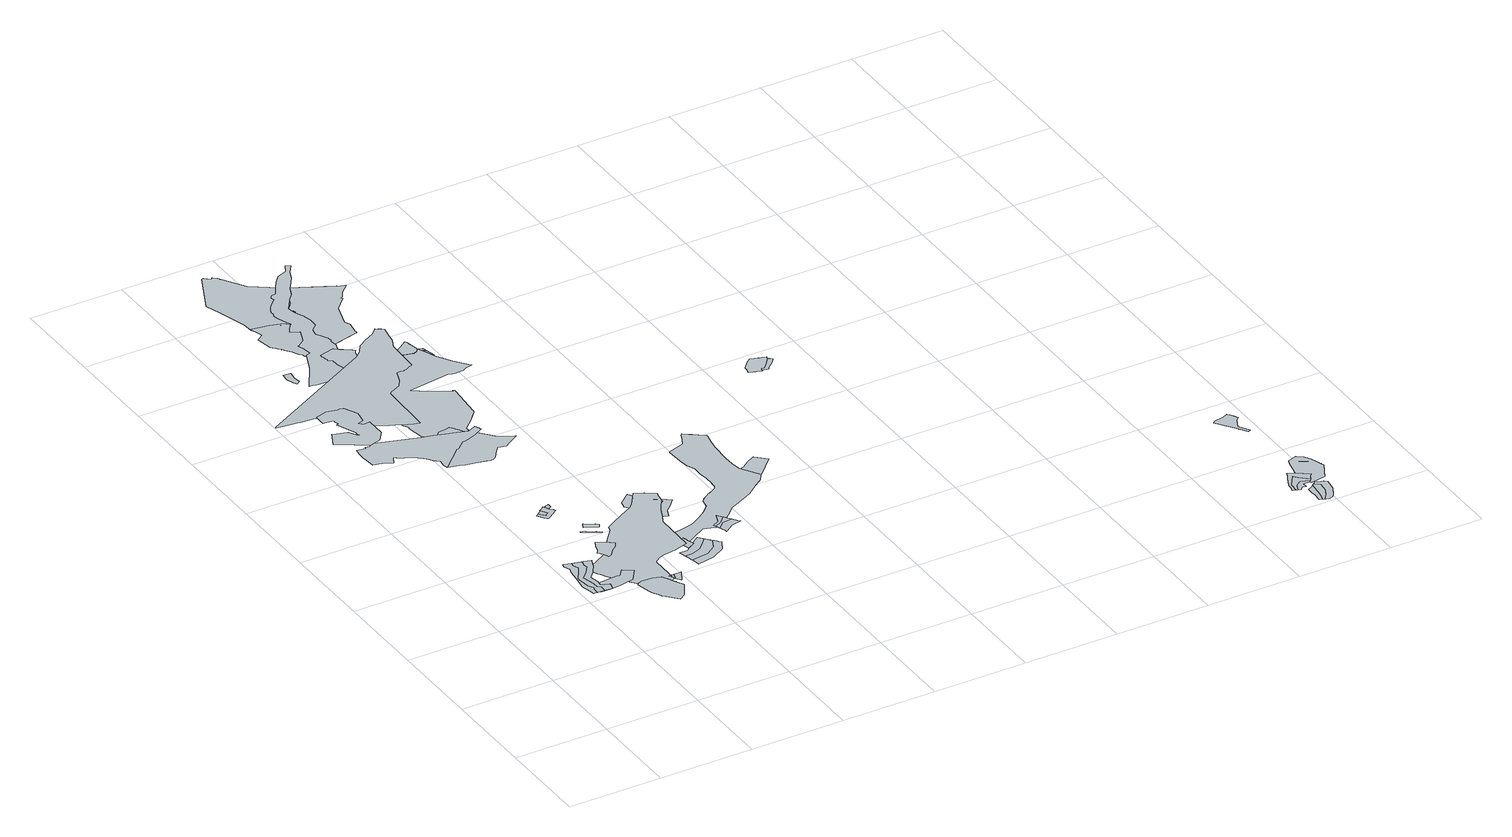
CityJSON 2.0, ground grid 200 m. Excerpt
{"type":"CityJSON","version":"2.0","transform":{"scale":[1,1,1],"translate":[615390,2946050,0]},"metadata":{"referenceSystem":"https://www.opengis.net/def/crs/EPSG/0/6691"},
"CityObjects":{
"object1":{"type":"GenericCityObject","attributes":{"prefecture":"13","disasterType":"1","areaType":"2","zoneNumber":"421002-K048","zoneName":"母島","status":"0"},"geometry":[{"type":"MultiSurface","lod":"1","boundaries":[[[0,1,2,3,4,5,6,7,8,9,10,11,12,13,14,15,16,17,18,19,20,21]]]}]},
"object2":{"type":"GenericCityObject","attributes":{"prefecture":"13","disasterType":"1","areaType":"1","zoneNumber":"421002-K048","zoneName":"母島","status":"0"},"geometry":[{"type":"MultiSurface","lod":"1","boundaries":[[[22,19,23,24,25,26,27,28,29,30,31,32,33,8,34,35,36,37,38,39,40,41,42,43,44,45,46]]]}]},
"object3":{"type":"GenericCityObject","attributes":{"prefecture":"13","disasterType":"1","areaType":"1","zoneNumber":"421002-K049","zoneName":"母島","status":"0"},"geometry":[{"type":"MultiSurface","lod":"1","boundaries":[[[47,48,49,50,51,52,53,54,55,56,57,58,59,60,61,62,63,64,65]]]}]},
"object4":{"type":"GenericCityObject","attributes":{"prefecture":"13","disasterType":"1","areaType":"1","zoneNumber":"421002-K051","zoneName":"母島","status":"0"},"geometry":[{"type":"MultiSurface","lod":"1","boundaries":[[[66,67,68,69,70,71,72,73,74,75,76,77,78,79,80,81,82,83,84]]]}]},
"object5":{"type":"GenericCityObject","attributes":{"prefecture":"13","disasterType":"1","areaType":"2","zoneNumber":"421002-K051","zoneName":"母島","status":"0"},"geometry":[{"type":"MultiSurface","lod":"1","boundaries":[[[85,86,78,79,87,88,89,90,91,68,92,93,94]]]}]},
"object6":{"type":"GenericCityObject","attributes":{"prefecture":"13","disasterType":"1","areaType":"1","zoneNumber":"421002-K026","zoneName":"母島","status":"0"},"geometry":[{"type":"MultiSurface","lod":"1","boundaries":[[[95,96,97,98,99,100,101,102,103,104,105,106,107,108,109,110,111,112,113,114,115,116,117,118,119,120,121,122,123,124,125,126,127,128,129,130,131,132,133,134,135,136,137,138,139,140]]]}]},
"object7":{"type":"GenericCityObject","attributes":{"prefecture":"13","disasterType":"1","areaType":"1","zoneNumber":"421002-K047","zoneName":"母島","status":"0"},"geometry":[{"type":"MultiSurface","lod":"1","boundaries":[[[141,142,143,144,145,146,147,148,149,150,151,152,153,154,155,156,157,158]]]}]},
"object8":{"type":"GenericCityObject","attributes":{"prefecture":"13","disasterType":"1","areaType":"2","zoneNumber":"421002-K041","zoneName":"母島","status":"0"},"geometry":[{"type":"MultiSurface","lod":"1","boundaries":[[[159,160,161,162,163,164,165,166,167]]]}]},
"object9":{"type":"GenericCityObject","attributes":{"prefecture":"13","disasterType":"1","areaType":"2","zoneNumber":"421002-K050","zoneName":"母島","status":"0"},"geometry":[{"type":"MultiSurface","lod":"1","boundaries":[[[168,169,170,171,172,173,174]]]}]},
"object10":{"type":"GenericCityObject","attributes":{"prefecture":"13","disasterType":"1","areaType":"1","zoneNumber":"421002-K041","zoneName":"母島","status":"0"},"geometry":[{"type":"MultiSurface","lod":"1","boundaries":[[[175,176,177,178,179,180,181,182,183,184,185,163,186,187,188,189,190,191,192,193]]]}]},
"object11":{"type":"GenericCityObject","attributes":{"prefecture":"13","disasterType":"1","areaType":"2","zoneNumber":"421002-K041","zoneName":"母島","status":"0"},"geometry":[{"type":"MultiSurface","lod":"1","boundaries":[[[175,194,195,196,197,198,199,193]]]}]},
"object12":{"type":"GenericCityObject","attributes":{"prefecture":"13","disasterType":"1","areaType":"1","zoneNumber":"421002-K050","zoneName":"母島","status":"0"},"geometry":[{"type":"MultiSurface","lod":"1","boundaries":[[[200,201,174,168,202,203,171,172,204,205,206,207]]]}]},
"object13":{"type":"GenericCityObject","attributes":{"prefecture":"13","disasterType":"1","areaType":"1","zoneNumber":"421002-K044","zoneName":"母島","status":"0"},"geometry":[{"type":"MultiSurface","lod":"1","boundaries":[[[208,209,210,211,212,213,214,215,216,217,218,219]]]}]},
"object14":{"type":"GenericCityObject","attributes":{"prefecture":"13","disasterType":"1","areaType":"1","zoneNumber":"421002-K042","zoneName":"母島","status":"0"},"geometry":[{"type":"MultiSurface","lod":"1","boundaries":[[[220,221,222,223,224,225,226,227,228]]]}]},
"object15":{"type":"GenericCityObject","attributes":{"prefecture":"13","disasterType":"1","areaType":"2","zoneNumber":"421002-K044","zoneName":"母島","status":"0"},"geometry":[{"type":"MultiSurface","lod":"1","boundaries":[[[208,209,229,230,216,217,231,232]]]}]},
"object16":{"type":"GenericCityObject","attributes":{"prefecture":"13","disasterType":"1","areaType":"2","zoneNumber":"421002-K042","zoneName":"母島","status":"0"},"geometry":[{"type":"MultiSurface","lod":"1","boundaries":[[[225,233,234,220,221,235,236,224]]]}]},
"object17":{"type":"GenericCityObject","attributes":{"prefecture":"13","disasterType":"2","areaType":"1","zoneNumber":"421002-D009","zoneName":"母島","status":"0"},"geometry":[{"type":"MultiSurface","lod":"1","boundaries":[[[237,238,239,240,241,242,243,244,245,246,247,248,249,250,251,252,253,254,255,256,257,258,259,260,261,262,263,264,265,266,267,268,269,270,271,272,273,274,275,276,277,278,279,280,281,282,283,284,285,286,287,288]]]}]},
"object18":{"type":"GenericCityObject","attributes":{"prefecture":"13","disasterType":"1","areaType":"2","zoneNumber":"421002-K033","zoneName":"母島","status":"0"},"geometry":[{"type":"MultiSurface","lod":"1","boundaries":[[[289,290,291,292,293,294,295,296,297,298]]]}]},
"object19":{"type":"GenericCityObject","attributes":{"prefecture":"13","disasterType":"1","areaType":"1","zoneNumber":"421002-K043","zoneName":"母島","status":"0"},"geometry":[{"type":"MultiSurface","lod":"1","boundaries":[[[299,300,301,302,303,304,305,306,307,308,309,310]]]}]},
"object20":{"type":"GenericCityObject","attributes":{"prefecture":"13","disasterType":"2","areaType":"1","zoneNumber":"421002-D010","zoneName":"母島","status":"0"},"geometry":[{"type":"MultiSurface","lod":"1","boundaries":[[[311,312,313,314,315,316,317,318,319,320,321,322,323,324,325,326,327,328,329,330,331,332,333,334,335,336,337,338,339,340,341,342,343,344,345,346,347,348,349,350,351,352,353,354,355]]]}]},
"object21":{"type":"GenericCityObject","attributes":{"prefecture":"13","disasterType":"2","areaType":"1","zoneNumber":"421002-D006","zoneName":"母島","status":"0"},"geometry":[{"type":"MultiSurface","lod":"1","boundaries":[[[356,357,358,359,360,361,362,363,364,365,366,367,368,369,370,371,372,373,374,375,376,377,378,379,380,381,382,383,384,385,386,387,388,389,390,391,392,393,394,395,396,397,398,399,400,401,402,403,404,405,406,407,408,409,410,411,412,413,414,415,416,417,418,419,420,421,422,423,424,425,426,427,428,429,430,431,432,433]]]}]},
"object22":{"type":"GenericCityObject","attributes":{"prefecture":"13","disasterType":"1","areaType":"1","zoneNumber":"421002-K040","zoneName":"母島","status":"0"},"geometry":[{"type":"MultiSurface","lod":"1","boundaries":[[[287,434,435,436,288,237,437,238,438,240,439,440,441,442,443,444,445,446,447,448,449,450,451,452,453,454,455,456,457,458,459,460,461,462,463,464,465,466,467,468,469,470,471,472,473,474,475,285]]]}]},
"object23":{"type":"GenericCityObject","attributes":{"prefecture":"13","disasterType":"1","areaType":"2","zoneNumber":"421002-K040","zoneName":"母島","status":"0"},"geometry":[{"type":"MultiSurface","lod":"1","boundaries":[[[460,461,462,463,464,476,477,478,479,480,481,482,483,484,439,440,441,485,486,487,488,489,490,491,492,493,494]]]}]},
"object24":{"type":"GenericCityObject","attributes":{"prefecture":"13","disasterType":"1","areaType":"1","zoneNumber":"421002-K053","zoneName":"母島","status":"0"},"geometry":[{"type":"MultiSurface","lod":"1","boundaries":[[[495,496,497,498,499,500,501,502,503,504,505,506]]]}]},
"object25":{"type":"GenericCityObject","attributes":{"prefecture":"13","disasterType":"1","areaType":"2","zoneNumber":"421002-K053","zoneName":"母島","status":"0"},"geometry":[{"type":"MultiSurface","lod":"1","boundaries":[[[498,507,508,501,502,497]]]}]},
"object26":{"type":"GenericCityObject","attributes":{"prefecture":"13","disasterType":"1","areaType":"2","zoneNumber":"421002-K052","zoneName":"母島","status":"0"},"geometry":[{"type":"MultiSurface","lod":"1","boundaries":[[[509,510,511,512,513,514,515,516,517,518,519,520,521,522]]]}]},
"object27":{"type":"GenericCityObject","attributes":{"prefecture":"13","disasterType":"1","areaType":"1","zoneNumber":"421002-K052","zoneName":"母島","status":"0"},"geometry":[{"type":"MultiSurface","lod":"1","boundaries":[[[512,513,523,524,525,526,527,519,520,528,529,530,531,532,533,534,535,536]]]}]},
"object28":{"type":"GenericCityObject","attributes":{"prefecture":"13","disasterType":"1","areaType":"1","zoneNumber":"421002-K037","zoneName":"母島","status":"0"},"geometry":[{"type":"MultiSurface","lod":"1","boundaries":[[[537,538,539,540,541,542,543,544,545,546,547,548,549,550,551,552,553,554,555,556,557,558,559,560,561,562,563,564,565,566,567,568,569,570,571,572,573,574,575,576,577,578,579,580,581,582]]]}]},
"object29":{"type":"GenericCityObject","attributes":{"prefecture":"13","disasterType":"1","areaType":"2","zoneNumber":"421002-K037","zoneName":"母島","status":"0"},"geometry":[{"type":"MultiSurface","lod":"1","boundaries":[[[583,584,585,586,587,588,589,590,591,592,561,593,594,595,596,597,598,599,600,601,602,603,572,573]]]}]},
"object30":{"type":"GenericCityObject","attributes":{"prefecture":"13","disasterType":"2","areaType":"2","zoneNumber":"421002-D009","zoneName":"母島","status":"0"},"geometry":[{"type":"MultiSurface","lod":"1","boundaries":[[[604,605,606,607,608,609,610]]]}]},
"object31":{"type":"GenericCityObject","attributes":{"prefecture":"13","disasterType":"1","areaType":"1","zoneNumber":"421002-K045","zoneName":"母島","status":"0"},"geometry":[{"type":"MultiSurface","lod":"1","boundaries":[[[611,612,613,614,615,616,617,618,619,620,621,622,623,624]]]}]},
"object32":{"type":"GenericCityObject","attributes":{"prefecture":"13","disasterType":"1","areaType":"2","zoneNumber":"421002-K045","zoneName":"母島","status":"0"},"geometry":[{"type":"MultiSurface","lod":"1","boundaries":[[[625,626,611,612,627,628,629,619,620,630,631]]]}]},
"object33":{"type":"GenericCityObject","attributes":{"prefecture":"13","disasterType":"1","areaType":"1","zoneNumber":"421002-K034","zoneName":"母島","status":"0"},"geometry":[{"type":"MultiSurface","lod":"1","boundaries":[[[632,633,634,635,636,637,638,639,640,641,642,643,644,645,646,647,648,649,650,651,652,653,654,655,656,657,658,659,660,661,662]]]}]},
"object34":{"type":"GenericCityObject","attributes":{"prefecture":"13","disasterType":"1","areaType":"2","zoneNumber":"421002-K034","zoneName":"母島","status":"0"},"geometry":[{"type":"MultiSurface","lod":"1","boundaries":[[[663,664,665,666,667,668,669,670,671,672,633,673,674,675,676,677,678,679,680,681,682,650]]]}]},
"object35":{"type":"GenericCityObject","attributes":{"prefecture":"13","disasterType":"1","areaType":"2","zoneNumber":"421002-K046","zoneName":"母島","status":"0"},"geometry":[{"type":"MultiSurface","lod":"1","boundaries":[[[683,684,685,686,687,688,689,690,691,692,693,694,695,696]]]}]},
"object36":{"type":"GenericCityObject","attributes":{"prefecture":"13","disasterType":"1","areaType":"1","zoneNumber":"421002-K046","zoneName":"母島","status":"0"},"geometry":[{"type":"MultiSurface","lod":"1","boundaries":[[[697,698,699,700,701,702,687,703,704,705,706,707,708,709,710,694,711,712,713,714]]]}]},
"object37":{"type":"GenericCityObject","attributes":{"prefecture":"13","disasterType":"1","areaType":"1","zoneNumber":"421002-K036","zoneName":"母島","status":"0"},"geometry":[{"type":"MultiSurface","lod":"1","boundaries":[[[715,716,717,718,719,720,721,722,723,724,725,726,727,728,729,730,731,732,733,734,735,736,737,738,739,740,741,742,743,744,745,746,747,748,749,750,751,752,753,754,755,756,757,758,759,760,761,762,763,764,765,766,767,768,769,770,771,772,773,774,775,776,777,778,779,780,781,782,783,784,785,786,787,788,789,790,791,792,793,794,795]]]}]},
"object38":{"type":"GenericCityObject","attributes":{"prefecture":"13","disasterType":"2","areaType":"1","zoneNumber":"421002-D008","zoneName":"母島","status":"0"},"geometry":[{"type":"MultiSurface","lod":"1","boundaries":[[[796,797,798,799,800,801,802,803,804,805,806,807,808,809,810,647,811,812,813,814,815,816,817,818,819,820,821,822,823,824,825,826,827,828,829,830,831,832,833,834,835,836,837,838,839,840,841,842,843,844,845,846,847,848,849,850,851,852,853,854,855,856,857,858,859,860,861,862,863,864,865,866,867,868,869,870,871,872,873,874,875,876,877,878,879,880]]]}]},
"object39":{"type":"GenericCityObject","attributes":{"prefecture":"13","disasterType":"1","areaType":"1","zoneNumber":"421002-K038","zoneName":"母島","status":"0"},"geometry":[{"type":"MultiSurface","lod":"1","boundaries":[[[881,882,883,884,885,886,887,888,889,890,891,892,893,894,895,840,896,897,898,899,900,901,902,903,904,905,906,907,908,909,910,911,912,913,914,915,916,917,580,918,579,577,576,575,919,920,921,922,923,924]]]}]},
"object40":{"type":"GenericCityObject","attributes":{"prefecture":"13","disasterType":"1","areaType":"2","zoneNumber":"421002-K036","zoneName":"母島","status":"0"},"geometry":[{"type":"MultiSurface","lod":"1","boundaries":[[[782,783,784,925,926,927,928,929,930,931,932,933,934,935,936,937,938,939,940,941,942,943,944,945,946,947,948,949,950,951,748,749,750,751,752,952,953,954,955,956,957,958,959,960,961,960,962,963,964,965,966,967,968,969,970,971,972,973,974,975,976,977,781]]]}]},
"object41":{"type":"GenericCityObject","attributes":{"prefecture":"13","disasterType":"1","areaType":"2","zoneNumber":"421002-K038","zoneName":"母島","status":"0"},"geometry":[{"type":"MultiSurface","lod":"1","boundaries":[[[978,979,980,981,982,983,984,921,985,986,987,988,989,990,991,992,993,994,995,996,997,998,899,900,901,902,999,1000,1001,1002,1003,1004]]]}]},
"object42":{"type":"GenericCityObject","attributes":{"prefecture":"13","disasterType":"2","areaType":"2","zoneNumber":"421002-D010","zoneName":"母島","status":"0"},"geometry":[{"type":"MultiSurface","lod":"1","boundaries":[[[1005,1006,1007,1008,1009]]]}]},
"object43":{"type":"GenericCityObject","attributes":{"prefecture":"13","disasterType":"2","areaType":"1","zoneNumber":"421002-D007","zoneName":"母島","status":"0"},"geometry":[{"type":"MultiSurface","lod":"1","boundaries":[[[1010,1011,1012,1013,1014,1015,1016,1017,1018,1019,1020,1021,1022,1023,1024,1025,1026,1027,1028,1029,1030,1031,1032,1033,1034,1035,1036,1037,1038,1039,1040,1041,1042,1043,1044,1045,1046,1047,1048,1049,1050,1051,1052,1053]]]}]},
"object44":{"type":"GenericCityObject","attributes":{"prefecture":"13","disasterType":"1","areaType":"2","zoneNumber":"421002-K054","zoneName":"母島","status":"0"},"geometry":[{"type":"MultiSurface","lod":"1","boundaries":[[[1054,1055,1056,1057,1058,1059,1060,1061,1062]]]}]},
"object45":{"type":"GenericCityObject","attributes":{"prefecture":"13","disasterType":"1","areaType":"1","zoneNumber":"421002-K054","zoneName":"母島","status":"0"},"geometry":[{"type":"MultiSurface","lod":"1","boundaries":[[[1063,1064,1065,1055,1056,1066,1067,1068,1069,1060,1070,1071,1072,1073]]]}]},
"object46":{"type":"GenericCityObject","attributes":{"prefecture":"13","disasterType":"1","areaType":"1","zoneNumber":"421002-K035","zoneName":"母島","status":"0"},"geometry":[{"type":"MultiSurface","lod":"1","boundaries":[[[1074,374,1075,1076,1077,1078,1079,1080,1081,1082,1083,1084,1085,1086,1087,1088,785,1089,1090,1091,1092,1093,1094,1095,1096,1097,1098,1099,371]]]}]},
"object47":{"type":"GenericCityObject","attributes":{"prefecture":"13","disasterType":"1","areaType":"1","zoneNumber":"421002-K039","zoneName":"母島","status":"0"},"geometry":[{"type":"MultiSurface","lod":"1","boundaries":[[[1100,1101,1102,1103,1104,1105,1106,1107,1108,1109,1110,1111,1112,1113,1114,1115,1116,1117,1118,853,1119,855,1120,1121,1122,1123,1124,1125,1126,1127,1128,1129,1130,1131,1132,1133,870,1134,1135,1136,1137,1138,1139,1140,1141,1142,1143,1144,1145,1146,1147]]]}]},
"object48":{"type":"GenericCityObject","attributes":{"prefecture":"13","disasterType":"1","areaType":"2","zoneNumber":"421002-K035","zoneName":"母島","status":"0"},"geometry":[{"type":"MultiSurface","lod":"1","boundaries":[[[1148,1149,1150,1151,1152,1095,1096,1153,1154,1155,1156,1157,1158,1088,785,1159]]]}]},
"object49":{"type":"GenericCityObject","attributes":{"prefecture":"13","disasterType":"2","areaType":"2","zoneNumber":"421002-D008","zoneName":"母島","status":"0"},"geometry":[{"type":"MultiSurface","lod":"1","boundaries":[[[1160,847,1161,1162,1163,1164,1165,1166,1167,1168,1169,1170,1171,1172,1173,1174,1175,1176,1177,1178,844,1179,1180]]]}]},
"object50":{"type":"GenericCityObject","attributes":{"prefecture":"13","disasterType":"1","areaType":"2","zoneNumber":"421002-K039","zoneName":"母島","status":"0"},"geometry":[{"type":"MultiSurface","lod":"1","boundaries":[[[1145,1181,1182,1183,1184,1185,1186,1187,1188,1189,1190,1191,1192,1193,1194,1113,1114,1195,1196,1197,1198,1199,1200,1201,1202,1203,1204,1205,1206,1207,1208,1209,1144]]]}]},
"object51":{"type":"GenericCityObject","attributes":{"prefecture":"13","disasterType":"2","areaType":"2","zoneNumber":"421002-D006","zoneName":"母島","status":"0"},"geometry":[{"type":"MultiSurface","lod":"1","boundaries":[[[1210,1211,1212,1213,1214]]]}]},
"object52":{"type":"GenericCityObject","attributes":{"prefecture":"13","disasterType":"2","areaType":"2","zoneNumber":"421002-D007","zoneName":"母島","status":"0"},"geometry":[{"type":"MultiSurface","lod":"1","boundaries":[[[1215,1216,1217,1218,1219]]]}]},
"object53":{"type":"GenericCityObject","attributes":{"prefecture":"13","disasterType":"2","areaType":"1","zoneNumber":"421002-D011","zoneName":"母島","status":"0"},"geometry":[{"type":"MultiSurface","lod":"1","boundaries":[[[1220,1221,1222,1223,1224,1225,1226,1227,1228,1229,1230,1231,1232,1233,1234,1235,1236,1237,1238,1239,1240,1241,1242,1243,1244,1245,1246,1247,1248,1249,1250,1251,1252,1253,1254,1255,1256,1257,1258,1259,1260,1261,1262,1263,1264,1265,1266,1267,1268,1269,1270,1271,1272,1273,1274,1275,1276,1277,1278,1279,1280,1281,1282,1283,1284,1285,1286]]]}]},
"object54":{"type":"GenericCityObject","attributes":{"prefecture":"13","disasterType":"2","areaType":"1","zoneNumber":"421002-D012","zoneName":"母島","status":"0"},"geometry":[{"type":"MultiSurface","lod":"1","boundaries":[[[1221,1222,1223,1287,1288,1227,1289,1230,1290,1291,1233,1234,1292,1236,1237,1293,1294,1295,1296,1297,1298,1299,1300,1301,1259,1302,1303,1304,1261,1262,1263,1305,1306,1307,1308,1269,1309,1310,1273,1311,1312,1277,1313,1314,1315,1316,1317,1220]]]}]},
"object55":{"type":"GenericCityObject","attributes":{"prefecture":"13","disasterType":"2","areaType":"2","zoneNumber":"421002-D012","zoneName":"母島","status":"0"},"geometry":[{"type":"MultiSurface","lod":"1","boundaries":[[[1318,1319,1320,1321,1322,1323,1324,1325,1326,1327,1328]]]}]},
"object56":{"type":"GenericCityObject","attributes":{"prefecture":"13","disasterType":"2","areaType":"2","zoneNumber":"421002-D011","zoneName":"母島","status":"0"},"geometry":[{"type":"MultiSurface","lod":"1","boundaries":[[[1329,1330,1331,1332,1333]]]}]},
"object57":{"type":"GenericCityObject","attributes":{"prefecture":"13","disasterType":"1","areaType":"1","zoneNumber":"421002-K055","zoneName":"母島","status":"0"},"geometry":[{"type":"MultiSurface","lod":"1","boundaries":[[[1334,1335,1336,1337,1338,1339,1340,1341,1342,1343,1344,1345,1346,1347,1348,1349,1350,1351,1352,1353,1354]]]}]},
"object58":{"type":"GenericCityObject","attributes":{"prefecture":"13","disasterType":"1","areaType":"2","zoneNumber":"421002-K055","zoneName":"母島","status":"0"},"geometry":[{"type":"MultiSurface","lod":"1","boundaries":[[[1355,1356,1357,1358,1359,1336,1337,1360,1361,1362,1363,1364,1365,1348,1349,1366,1367]]]}]},
"object59":{"type":"GenericCityObject","attributes":{"prefecture":"13","disasterType":"1","areaType":"1","zoneNumber":"421002-K056","zoneName":"母島","status":"0"},"geometry":[{"type":"MultiSurface","lod":"1","boundaries":[[[1368,1369,1370,1371,1372,1373,1374,1375,1376,1377,1378,1379,1380,1381,1382,1383,1384,1385]]]}]},
"object60":{"type":"GenericCityObject","attributes":{"prefecture":"13","disasterType":"1","areaType":"2","zoneNumber":"421002-K056","zoneName":"母島","status":"0"},"geometry":[{"type":"MultiSurface","lod":"1","boundaries":[[[1386,1387,1371,1372,1388,1389,1390,1382,1391,1392]]]}]},
"object61":{"type":"GenericCityObject","attributes":{"prefecture":"13","disasterType":"1","areaType":"2","zoneNumber":"421002-K059","zoneName":"母島","status":"0"},"geometry":[{"type":"MultiSurface","lod":"1","boundaries":[[[1393,1394,1395,1396,1397,1398,1399,1400,1401,1402]]]}]},
"object62":{"type":"GenericCityObject","attributes":{"prefecture":"13","disasterType":"1","areaType":"2","zoneNumber":"421002-K060","zoneName":"母島","status":"0"},"geometry":[{"type":"MultiSurface","lod":"1","boundaries":[[[1403,1404,1405,1406,1407,1408,1409,1410,1411,1412]]]}]},
"object63":{"type":"GenericCityObject","attributes":{"prefecture":"13","disasterType":"1","areaType":"1","zoneNumber":"421002-K059","zoneName":"母島","status":"0"},"geometry":[{"type":"MultiSurface","lod":"1","boundaries":[[[1413,1395,1414,1415,1416,1417,1418,1401,1419,1420,1421,1422,1423,1424,1425,1426,1427,1428,1429,1430,1431,1432,1433,1434,1435,1436]]]}]},
"object64":{"type":"GenericCityObject","attributes":{"prefecture":"13","disasterType":"1","areaType":"1","zoneNumber":"421002-K060","zoneName":"母島","status":"0"},"geometry":[{"type":"MultiSurface","lod":"1","boundaries":[[[1437,1438,1439,1440,1441,1442,1443,1444,1445,1446,1447,1448,1449,1405,1450,1451,1452,1453,1454,1411,1455]]]}]},
"object65":{"type":"GenericCityObject","attributes":{"prefecture":"13","disasterType":"1","areaType":"1","zoneNumber":"421002-K058","zoneName":"母島","status":"0"},"geometry":[{"type":"MultiSurface","lod":"1","boundaries":[[[1456,1457,1458,1459,1460,1461,1462,1463,1464,1465,1466,1467,1468]]]}]},
"object66":{"type":"GenericCityObject","attributes":{"prefecture":"13","disasterType":"1","areaType":"2","zoneNumber":"421002-K058","zoneName":"母島","status":"0"},"geometry":[{"type":"MultiSurface","lod":"1","boundaries":[[[1457,1469,1470,1471,1472,1464,1465,1473,1474,1475,1476]]]}]},
"object67":{"type":"GenericCityObject","attributes":{"prefecture":"13","disasterType":"1","areaType":"1","zoneNumber":"421002-K057","zoneName":"母島","status":"0"},"geometry":[{"type":"MultiSurface","lod":"1","boundaries":[[[1477,1478,1479,1480,1481,1482,1483,1484,1485,1486,1487,1488,1489,1490,1491,1492,1493,1494,1495,1496]]]}]},
"object68":{"type":"GenericCityObject","attributes":{"prefecture":"13","disasterType":"1","areaType":"2","zoneNumber":"421002-K057","zoneName":"母島","status":"0"},"geometry":[{"type":"MultiSurface","lod":"1","boundaries":[[[1497,1498,1485,1499,1500,1501,1502,1495,1496,1503,1504,1505]]]}]}
},
"vertices":[
[241,444,0],[240,455,0],[234,479,0],[234,482,0],[247,496,0],[259,512,0],[258,522,0],[261,532,0],[253,534,0],[241,537,0],[240,528,0],[244,516,0],[236,503,0],[225,485,0],[224,479,0],[228,453,0],[234,443,0],[232,436,0],[231,424,0],[238,424,0],[246,423,0],[247,437,0],
[226,425,0],[249,423,0],[263,422,0],[267,438,0],[249,444,0],[251,457,0],[247,477,0],[259,489,0],[272,510,0],[274,516,0],[279,527,0],[264,531,0],[234,539,0],[226,541,0],[224,541,0],[223,534,0],[228,520,0],[224,511,0],[221,487,0],[220,479,0],[217,455,0],[218,451,0],[219,443,0],[221,436,0],[223,425,0],
[322,461,0],[318,463,0],[314,466,0],[310,469,0],[298,454,0],[292,455,0],[280,455,0],[259,453,0],[234,451,0],[236,443,0],[237,442,0],[239,437,0],[239,431,0],[238,422,0],[260,422,0],[281,424,0],[293,426,0],[311,430,0],[330,455,0],
[317,377,0],[319,372,0],[322,367,0],[327,359,0],[330,352,0],[331,350,0],[355,325,0],[368,334,0],[380,354,0],[386,366,0],[383,371,0],[381,375,0],[373,390,0],[371,394,0],[363,409,0],[347,416,0],[324,416,0],[315,413,0],[310,408,0],
[372,369,0],[378,382,0],[370,397,0],[359,393,0],[341,384,0],[327,376,0],[320,372,0],[323,365,0],[346,341,0],[359,350,0],
[95,1227,0],[88,1225,0],[88,1216,0],[88,1215,0],[88,1211,0],[88,1207,0],[88,1201,0],[96,1200,0],[110,1199,0],[111,1196,0],[110,1195,0],[112,1184,0],[107,1183,0],[123,1145,0],[125,1142,0],[125,1136,0],[125,1135,0],[127,1133,0],[126,1130,0],[122,1133,0],[113,1149,0],[91,1156,0],[82,1159,0],[80,1154,0],[78,1150,0],[74,1141,0],[73,1139,0],[67,1127,0],[77,1122,0],[89,1115,0],[101,1105,0],[128,1090,0],[150,1096,0],[166,1117,0],[166,1160,0],[161,1160,0],[158,1160,0],[151,1160,0],[149,1163,0],[143,1166,0],[158,1172,0],[162,1198,0],[149,1227,0],[141,1229,0],[137,1227,0],[114,1233,0],
[330,537,0],[342,547,0],[349,558,0],[340,564,0],[336,567,0],[325,574,0],[322,576,0],[317,579,0],[311,567,0],[307,552,0],[306,550,0],[302,545,0],[303,543,0],[307,537,0],[309,533,0],[312,528,0],[314,523,0],[320,525,0],
[290,712,0],[292,713,0],[286,723,0],[283,726,0],[281,724,0],[276,720,0],[278,717,0],[286,708,0],[286,709,0],
[383,406,0],[382,406,0],[380,400,0],[381,399,0],[382,395,0],[383,394,0],[387,406,0],
[296,704,0],[302,708,0],[305,710,0],[310,714,0],[308,717,0],[308,718,0],[303,722,0],[298,733,0],[296,737,0],[290,732,0],[288,730,0],[275,719,0],[269,715,0],[272,712,0],[278,702,0],[281,699,0],[282,698,0],[284,696,0],[293,702,0],
[298,706,0],[296,708,0],[294,707,0],[291,704,0],[289,703,0],[292,701,0],
[398,406,0],[394,406,0],[377,406,0],[377,405,0],[385,389,0],[388,384,0],[390,381,0],[404,406,0],
[334,612,0],[332,613,0],[321,620,0],[316,623,0],[312,625,0],[311,623,0],[315,621,0],[319,618,0],[331,611,0],[333,610,0],[346,602,0],[347,604,0],
[299,735,0],[294,732,0],[284,728,0],[291,721,0],[298,724,0],[302,726,0],[308,729,0],[309,739,0],[307,738,0],
[327,616,0],[326,614,0],[337,608,0],[338,610,0],
[303,726,0],[302,736,0],[293,732,0],[297,723,0],
[210,966,0],[209,958,0],[210,952,0],[211,948,0],[259,994,0],[261,994,0],[262,994,0],[264,995,0],[280,1010,0],[281,1011,0],[288,1012,0],[297,1015,0],[316,1022,0],[335,1033,0],[329,1046,0],[312,1038,0],[290,1045,0],[268,1051,0],[246,1058,0],[223,1064,0],[127,1093,0],[124,1086,0],[114,1088,0],[113,1083,0],[94,1087,0],[93,1081,0],[92,1071,0],[92,1058,0],[92,1046,0],[94,1027,0],[97,1027,0],[101,1026,0],[106,1025,0],[119,1021,0],[125,1018,0],[132,1014,0],[140,1029,0],[142,1029,0],[143,1029,0],[146,1026,0],[151,1023,0],[158,1019,0],[174,1010,0],[181,1005,0],[189,998,0],[196,990,0],[202,981,0],[204,980,0],[205,979,0],[207,977,0],[208,977,0],[211,972,0],
[125,1352,0],[123,1367,0],[125,1383,0],[121,1384,0],[117,1384,0],[109,1385,0],[108,1367,0],[113,1353,0],[117,1346,0],[120,1347,0],
[350,634,0],[345,636,0],[337,641,0],[334,642,0],[329,646,0],[325,636,0],[331,633,0],[334,631,0],[341,628,0],[344,625,0],[351,622,0],[356,630,0],
[379,393,0],[381,393,0],[381,460,0],[392,469,0],[399,472,0],[408,475,0],[433,479,0],[463,489,0],[464,577,0],[473,595,0],[481,614,0],[491,631,0],[499,640,0],[502,648,0],[504,663,0],[506,668,0],[467,691,0],[444,658,0],[435,650,0],[426,646,0],[406,634,0],[386,623,0],[366,611,0],[363,601,0],[355,591,0],[344,578,0],[331,562,0],[322,545,0],[314,536,0],[305,531,0],[254,502,0],[260,491,0],[265,481,0],[268,476,0],[274,465,0],[281,454,0],[289,442,0],[291,439,0],[298,431,0],[305,422,0],[312,414,0],[320,405,0],[328,398,0],[333,393,0],[351,377,0],
[251,1225,0],[251,1227,0],[252,1228,0],[253,1230,0],[257,1232,0],[278,1242,0],[289,1258,0],[296,1278,0],[297,1281,0],[297,1282,0],[298,1283,0],[299,1284,0],[299,1285,0],[301,1285,0],[304,1285,0],[307,1285,0],[309,1285,0],[312,1284,0],[313,1283,0],[314,1284,0],[317,1285,0],[320,1286,0],[330,1291,0],[332,1292,0],[333,1292,0],[334,1292,0],[337,1293,0],[338,1322,0],[339,1345,0],[340,1368,0],[349,1386,0],[353,1407,0],[356,1424,0],[357,1428,0],[341,1438,0],[339,1435,0],[327,1424,0],[307,1413,0],[288,1401,0],[277,1384,0],[269,1376,0],[262,1370,0],[4,1234,0],[4,1233,0],[22,1230,0],[31,1229,0],[47,1227,0],[53,1226,0],[73,1225,0],[85,1224,0],[88,1222,0],[91,1221,0],[92,1215,0],[96,1215,0],[105,1214,0],[108,1214,0],[110,1214,0],[115,1214,0],[118,1213,0],[120,1212,0],[123,1212,0],[129,1207,0],[130,1196,0],[129,1185,0],[129,1180,0],[125,1178,0],[133,1172,0],[142,1164,0],[151,1157,0],[161,1150,0],[171,1144,0],[181,1138,0],[192,1132,0],[202,1127,0],[213,1122,0],[224,1117,0],[235,1113,0],[247,1110,0],
[209,976,0],[210,976,0],[212,974,0],[210,965,0],[210,953,0],[239,941,0],[245,939,0],[264,935,0],[292,929,0],[295,928,0],[297,928,0],[300,929,0],[305,932,0],[307,933,0],[319,949,0],[321,952,0],[322,953,0],[326,957,0],[329,960,0],[345,956,0],[346,956,0],[354,962,0],[376,975,0],[379,977,0],[378,978,0],[372,980,0],[365,984,0],[351,992,0],[344,998,0],[318,1030,0],[310,1039,0],[307,1039,0],[302,1041,0],[297,1050,0],[289,1063,0],[286,1068,0],[277,1065,0],[261,1063,0],[239,1042,0],[235,1040,0],[212,1023,0],[208,989,0],
[290,1029,0],[275,1028,0],[268,1017,0],[257,1008,0],[244,1004,0],[245,982,0],[238,958,0],[237,952,0],[234,942,0],[288,930,0],[289,934,0],[293,938,0],[307,958,0],[308,961,0],[309,962,0],[315,967,0],[318,969,0],[335,966,0],[368,982,0],
[474,485,0],[472,490,0],[470,497,0],[470,500,0],[468,507,0],[451,499,0],[453,494,0],[454,490,0],[456,482,0],[457,479,0],[459,472,0],[475,480,0],
[469,502,0],[452,494,0],
[480,438,0],[501,452,0],[511,472,0],[505,479,0],[502,483,0],[501,485,0],[487,470,0],[475,459,0],[456,451,0],[439,450,0],[440,446,0],[441,443,0],[443,432,0],[460,434,0],
[492,496,0],[476,485,0],[470,478,0],[453,465,0],[435,465,0],[445,424,0],[446,419,0],[447,414,0],[465,417,0],[484,421,0],[512,437,0],[523,458,0],[521,460,0],[517,466,0],
[145,1533,0],[147,1525,0],[145,1525,0],[132,1516,0],[139,1483,0],[140,1482,0],[142,1479,0],[144,1477,0],[149,1470,0],[153,1465,0],[153,1464,0],[154,1464,0],[157,1460,0],[160,1456,0],[163,1452,0],[166,1448,0],[166,1447,0],[170,1439,0],[171,1436,0],[172,1436,0],[173,1433,0],[177,1428,0],[180,1422,0],[181,1422,0],[184,1424,0],[190,1426,0],[193,1428,0],[190,1446,0],[185,1458,0],[186,1462,0],[187,1459,0],[204,1472,0],[215,1501,0],[196,1509,0],[203,1522,0],[207,1526,0],[209,1529,0],[212,1533,0],[206,1538,0],[202,1541,0],[198,1543,0],[195,1544,0],[191,1545,0],[177,1549,0],[163,1552,0],[138,1556,0],
[195,1539,0],[153,1552,0],[156,1528,0],[155,1515,0],[152,1514,0],[142,1508,0],[152,1481,0],[157,1467,0],[169,1450,0],[175,1438,0],[187,1425,0],[179,1440,0],[173,1452,0],[165,1471,0],[162,1484,0],[161,1492,0],[165,1495,0],[172,1500,0],[176,1519,0],[182,1519,0],[196,1529,0],
[332,1041,0],[313,1034,0],[293,1031,0],[294,1028,0],[314,1031,0],[333,1037,0],[332,1039,0],
[462,661,0],[462,665,0],[463,670,0],[464,680,0],[455,694,0],[431,673,0],[427,658,0],[434,651,0],[441,643,0],[444,640,0],[449,635,0],[461,642,0],[461,641,0],[461,655,0],
[459,657,0],[462,660,0],[457,676,0],[444,660,0],[440,645,0],[445,640,0],[453,650,0],
[267,1396,0],[253,1406,0],[238,1417,0],[237,1418,0],[206,1409,0],[206,1403,0],[207,1400,0],[208,1394,0],[209,1391,0],[209,1389,0],[209,1388,0],[217,1383,0],[216,1366,0],[230,1320,0],[243,1322,0],[250,1325,0],[259,1327,0],[260,1329,0],[268,1340,0],[273,1349,0],[279,1357,0],[275,1364,0],[272,1367,0],[268,1374,0],[266,1377,0],[266,1379,0],[266,1382,0],[267,1384,0],[270,1389,0],[271,1391,0],[272,1392,0],
[270,1343,0],[269,1354,0],[268,1360,0],[260,1366,0],[236,1370,0],[240,1376,0],[250,1376,0],[253,1378,0],[259,1394,0],[260,1401,0],[247,1410,0],[231,1402,0],[227,1386,0],[228,1383,0],[228,1379,0],[225,1368,0],[244,1342,0],[255,1340,0],[259,1339,0],[264,1334,0],
[476,617,0],[488,628,0],[501,640,0],[494,649,0],[493,650,0],[489,652,0],[487,645,0],[479,636,0],[469,620,0],[464,603,0],[460,599,0],[465,597,0],[468,596,0],[471,600,0],
[492,607,0],[502,616,0],[518,634,0],[510,641,0],[505,644,0],[501,646,0],[488,652,0],[484,654,0],[474,650,0],[471,642,0],[463,624,0],[457,607,0],[453,603,0],[458,600,0],[475,592,0],[478,591,0],[484,588,0],[485,593,0],
[302,1336,0],[267,1324,0],[243,1283,0],[239,1277,0],[246,1272,0],[226,1258,0],[212,1235,0],[224,1192,0],[214,1173,0],[213,1159,0],[219,1140,0],[213,1119,0],[220,1106,0],[219,1102,0],[225,1065,0],[233,1062,0],[240,1046,0],[239,1045,0],[248,1027,0],[247,1026,0],[268,1001,0],[271,1000,0],[273,1001,0],[276,1004,0],[278,1008,0],[280,1011,0],[280,1012,0],[282,1012,0],[285,1012,0],[289,1012,0],[295,1014,0],[300,1016,0],[312,1019,0],[312,1033,0],[312,1036,0],[312,1046,0],[312,1048,0],[333,1068,0],[348,1085,0],[351,1088,0],[353,1091,0],[354,1093,0],[355,1096,0],[355,1097,0],[361,1171,0],[361,1172,0],[361,1173,0],[361,1174,0],[360,1175,0],[358,1176,0],[358,1174,0],[317,1197,0],[288,1217,0],[289,1218,0],[381,1230,0],[383,1230,0],[387,1228,0],[390,1227,0],[391,1226,0],[410,1227,0],[411,1228,0],[419,1232,0],[425,1234,0],[434,1236,0],[434,1237,0],[433,1237,0],[410,1267,0],[391,1299,0],[387,1309,0],[384,1317,0],[375,1337,0],[373,1334,0],[371,1330,0],[368,1328,0],[363,1326,0],[355,1327,0],[350,1328,0],[344,1331,0],[333,1335,0],[326,1338,0],[321,1344,0],
[139,1326,0],[146,1325,0],[154,1324,0],[162,1323,0],[169,1323,0],[177,1322,0],[185,1322,0],[192,1322,0],[200,1322,0],[208,1322,0],[215,1322,0],[223,1322,0],[231,1323,0],[238,1324,0],[246,1324,0],[257,1327,0],[235,1368,0],[235,1372,0],[245,1410,0],[248,1423,0],[250,1427,0],[248,1443,0],[250,1445,0],[249,1457,0],[245,1463,0],[240,1471,0],[236,1478,0],[236,1481,0],[236,1482,0],[238,1494,0],[240,1496,0],[251,1506,0],[252,1508,0],[253,1516,0],[253,1528,0],[248,1546,0],[248,1547,0],[240,1566,0],[237,1579,0],[237,1581,0],[237,1583,0],[238,1585,0],[244,1592,0],[254,1608,0],[268,1623,0],[275,1642,0],[287,1658,0],[297,1673,0],[305,1692,0],[318,1710,0],[309,1715,0],[300,1698,0],[279,1690,0],[265,1674,0],[254,1657,0],[243,1640,0],[235,1638,0],[233,1637,0],[230,1634,0],[229,1633,0],[229,1632,0],[229,1630,0],[230,1625,0],[230,1622,0],[215,1609,0],[210,1602,0],[205,1594,0],[203,1588,0],[203,1581,0],[202,1578,0],[201,1573,0],[203,1561,0],[210,1543,0],[210,1542,0],[213,1537,0],[214,1535,0],[214,1533,0],[213,1530,0],[166,1501,0],[172,1473,0],[175,1453,0],[179,1434,0],[182,1421,0],[165,1380,0],[132,1327,0],
[243,1566,0],[241,1571,0],[240,1572,0],[238,1576,0],[238,1580,0],[238,1583,0],[240,1585,0],[245,1591,0],[249,1596,0],[253,1604,0],[254,1607,0],[255,1609,0],[257,1612,0],[259,1614,0],[261,1616,0],[269,1625,0],[273,1636,0],[276,1644,0],[264,1652,0],[255,1658,0],[244,1665,0],[210,1691,0],[176,1742,0],[174,1745,0],[169,1750,0],[168,1749,0],[167,1748,0],[166,1747,0],[164,1746,0],[153,1756,0],[151,1755,0],[149,1754,0],[108,1669,0],[119,1635,0],[136,1575,0],[138,1553,0],[148,1552,0],[188,1546,0],[210,1534,0],[210,1535,0],[215,1538,0],[220,1541,0],[224,1543,0],[237,1560,0],
[383,1319,0],[364,1313,0],[349,1307,0],[329,1307,0],[310,1299,0],[291,1295,0],[279,1273,0],[280,1267,0],[270,1256,0],[263,1255,0],[246,1242,0],[238,1228,0],[245,1201,0],[251,1181,0],[252,1161,0],[257,1138,0],[251,1124,0],[257,1117,0],[258,1102,0],[260,1082,0],[268,1079,0],[273,1068,0],[274,1061,0],[280,1050,0],[283,1043,0],[294,1029,0],[312,1024,0],[346,1083,0],[345,1083,0],[345,1084,0],[344,1084,0],[351,1125,0],[353,1131,0],[357,1157,0],[356,1158,0],[355,1158,0],[355,1159,0],[354,1159,0],[351,1174,0],[302,1193,0],[269,1212,0],[266,1220,0],[268,1225,0],[278,1233,0],[370,1236,0],[370,1239,0],[371,1241,0],[371,1242,0],[372,1241,0],[372,1242,0],[373,1241,0],[384,1239,0],[430,1241,0],
[157,1739,0],[152,1738,0],[124,1660,0],[135,1627,0],[153,1575,0],[155,1554,0],[197,1549,0],[219,1540,0],[218,1555,0],[216,1565,0],[215,1572,0],[213,1589,0],[225,1597,0],[233,1607,0],[238,1612,0],[241,1626,0],[242,1627,0],[244,1627,0],[250,1630,0],[261,1645,0],[264,1651,0],[179,1737,0],[178,1736,0],[177,1735,0],[175,1734,0],[173,1733,0],[162,1742,0],
[478,678,0],[489,671,0],[491,677,0],[485,681,0],[480,683,0],
[301,1284,0],[302,1284,0],[303,1285,0],[306,1284,0],[308,1284,0],[314,1282,0],[328,1285,0],[334,1287,0],[348,1289,0],[359,1290,0],[368,1294,0],[376,1297,0],[388,1301,0],[390,1303,0],[392,1303,0],[384,1333,0],[379,1335,0],[377,1335,0],[369,1330,0],[363,1327,0],[359,1328,0],[349,1330,0],[329,1338,0],[304,1353,0],[289,1347,0],[283,1346,0],[279,1345,0],[273,1346,0],[269,1348,0],[249,1359,0],[230,1371,0],[220,1377,0],[219,1376,0],[215,1364,0],[212,1351,0],[210,1339,0],[209,1326,0],[209,1314,0],[209,1301,0],[211,1289,0],[213,1277,0],[216,1264,0],[220,1252,0],[225,1241,0],
[581,519,0],[575,527,0],[573,530,0],[571,533,0],[558,520,0],[542,510,0],[544,505,0],[545,503,0],[560,516,0],
[592,504,0],[590,506,0],[586,512,0],[562,544,0],[554,524,0],[540,517,0],[541,513,0],[548,495,0],[550,489,0],[551,486,0],[571,501,0],
[311,1284,0],[316,1283,0],[320,1284,0],[326,1287,0],[332,1289,0],[338,1288,0],[347,1288,0],[352,1289,0],[358,1291,0],[368,1296,0],[376,1300,0],[382,1301,0],[387,1302,0],[385,1307,0],[379,1325,0],[369,1366,0],[368,1368,0],[367,1370,0],[359,1364,0],[357,1363,0],[353,1360,0],[330,1345,0],[319,1341,0],[281,1335,0],[270,1334,0],[282,1303,0],
[305,1444,0],[306,1448,0],[305,1451,0],[309,1475,0],[305,1489,0],[319,1536,0],[344,1561,0],[342,1565,0],[346,1567,0],[354,1581,0],[373,1597,0],[370,1599,0],[364,1602,0],[272,1647,0],[267,1650,0],[254,1656,0],[244,1644,0],[239,1641,0],[236,1639,0],[230,1635,0],[229,1627,0],[229,1626,0],[228,1623,0],[210,1603,0],[209,1602,0],[208,1601,0],[204,1593,0],[202,1581,0],[202,1575,0],[203,1569,0],[204,1562,0],[206,1553,0],[208,1546,0],[212,1539,0],[213,1534,0],[212,1531,0],[198,1527,0],[199,1523,0],[188,1513,0],[189,1456,0],[200,1443,0],[200,1441,0],[196,1440,0],[199,1418,0],[243,1429,0],[248,1430,0],[297,1442,0],[303,1444,0],
[363,1352,0],[360,1352,0],[352,1351,0],[348,1353,0],[346,1356,0],[309,1340,0],[314,1326,0],[330,1318,0],[355,1307,0],[367,1307,0],[383,1315,0],[370,1359,0],
[310,1714,0],[283,1686,0],[270,1670,0],[259,1654,0],[247,1637,0],[236,1621,0],[220,1607,0],[209,1582,0],[205,1562,0],[211,1543,0],[245,1547,0],[238,1565,0],[236,1585,0],[242,1594,0],[252,1609,0],[266,1624,0],[273,1643,0],[285,1660,0],[296,1674,0],[317,1710,0],[312,1713,0],
[290,1440,0],[289,1448,0],[289,1449,0],[294,1471,0],[288,1487,0],[288,1489,0],[290,1493,0],[303,1534,0],[327,1558,0],[323,1566,0],[328,1571,0],[330,1575,0],[338,1589,0],[357,1605,0],[263,1652,0],[255,1630,0],[243,1618,0],[230,1598,0],[223,1581,0],[223,1568,0],[237,1543,0],[236,1526,0],[239,1512,0],[224,1499,0],[225,1471,0],[237,1454,0],[238,1445,0],[235,1443,0],[237,1427,0],
[344,1432,0],[351,1428,0],[352,1432,0],[349,1434,0],[347,1435,0],
[386,1323,0],[380,1327,0],[380,1305,0],[390,1309,0],[388,1315,0],
[516,517,0],[538,509,0],[540,508,0],[542,508,0],[545,509,0],[549,511,0],[566,522,0],[571,525,0],[582,534,0],[597,548,0],[602,553,0],[614,559,0],[637,570,0],[656,579,0],[676,595,0],[681,599,0],[697,609,0],[705,622,0],[708,625,0],[684,665,0],[683,668,0],[681,688,0],[679,708,0],[682,751,0],[686,774,0],[689,792,0],[690,796,0],[652,825,0],[650,823,0],[643,807,0],[635,793,0],[600,782,0],[599,780,0],[601,745,0],[604,725,0],[611,706,0],[611,686,0],[613,666,0],[613,646,0],[612,642,0],[612,638,0],[612,635,0],[609,630,0],[606,626,0],[591,618,0],[589,618,0],[572,606,0],[566,600,0],[563,582,0],[548,567,0],[542,563,0],[525,551,0],[515,545,0],[506,541,0],[486,536,0],[478,534,0],[472,533,0],[466,533,0],[458,533,0],[458,528,0],[458,520,0],[458,513,0],[458,506,0],[458,498,0],[459,491,0],[459,489,0],[459,484,0],
[546,509,0],[554,515,0],[587,538,0],[620,562,0],[638,571,0],[693,606,0],[710,626,0],[748,665,0],[727,687,0],[709,677,0],[693,665,0],[670,659,0],[654,655,0],[648,654,0],[612,645,0],[612,641,0],[612,640,0],[612,636,0],[588,617,0],[571,606,0],[567,600,0],[562,582,0],[531,555,0],[515,544,0],[486,535,0],[471,533,0],[466,532,0],[465,521,0],[465,509,0],[465,499,0],[466,488,0],
[727,686,0],[713,672,0],[700,658,0],[676,653,0],[665,643,0],[683,624,0],[695,633,0],[714,642,0],[723,662,0],[740,673,0],[731,682,0],
[661,814,0],[673,805,0],[674,808,0],[668,813,0],[663,816,0],
[925,970,0],[928,977,0],[920,980,0],[915,981,0],[906,984,0],[898,987,0],[896,987,0],[897,987,0],[887,980,0],[874,965,0],[874,959,0],[873,957,0],[870,948,0],[880,945,0],[886,943,0],[889,942,0],[896,939,0],[897,944,0],[898,947,0],[904,946,0],[912,954,0],
[893,950,0],[897,951,0],[906,960,0],[919,974,0],[921,980,0],[913,982,0],[911,978,0],[899,968,0],[889,956,0],[888,952,0],[887,949,0],[891,941,0],[892,947,0],
[925,954,0],[932,962,0],[934,965,0],[930,969,0],[927,972,0],[921,977,0],[918,979,0],[913,983,0],[912,981,0],[904,974,0],[887,954,0],[883,943,0],[890,942,0],[893,941,0],[900,940,0],[906,939,0],[910,939,0],[912,943,0],
[920,958,0],[928,966,0],[924,969,0],[916,962,0],[903,947,0],[905,940,0],[907,945,0],
[1569,110,0],[1552,85,0],[1550,66,0],[1553,64,0],[1559,78,0],[1571,87,0],[1572,88,0],[1590,81,0],[1593,85,0],[1575,102,0],
[1597,38,0],[1600,59,0],[1589,66,0],[1586,64,0],[1585,57,0],[1583,40,0],[1581,27,0],[1577,12,0],[1580,11,0],[1589,22,0],
[1546,67,0],[1559,62,0],[1567,70,0],[1572,66,0],[1572,77,0],[1587,77,0],[1597,92,0],[1603,100,0],[1578,119,0],[1565,125,0],[1564,122,0],[1563,121,0],[1561,115,0],[1560,114,0],[1556,107,0],[1555,106,0],[1552,99,0],[1551,96,0],[1548,89,0],[1547,87,0],[1546,83,0],[1546,79,0],[1544,71,0],[1543,68,0],
[1587,8,0],[1589,8,0],[1592,8,0],[1598,11,0],[1602,15,0],[1602,16,0],[1613,36,0],[1617,61,0],[1611,66,0],[1606,67,0],[1601,68,0],[1595,72,0],[1592,69,0],[1581,60,0],[1571,55,0],[1571,41,0],[1572,31,0],[1571,15,0],[1583,9,0],
[1640,115,0],[1636,126,0],[1633,136,0],[1629,145,0],[1621,158,0],[1610,168,0],[1590,160,0],[1587,151,0],[1580,122,0],[1578,115,0],[1571,90,0],[1589,73,0],[1621,79,0],
[1636,128,0],[1621,140,0],[1606,149,0],[1585,142,0],[1578,114,0],[1597,110,0],[1621,107,0],[1638,121,0],
[1577,289,0],[1578,289,0],[1582,290,0],[1582,292,0],[1569,314,0],[1578,333,0],[1586,342,0],[1584,345,0],[1581,350,0],[1579,353,0],[1577,357,0],[1573,362,0],[1563,356,0],[1543,353,0],[1539,350,0],[1536,348,0],[1538,344,0],[1541,340,0],[1561,312,0],[1566,305,0],
[1575,339,0],[1583,347,0],[1572,343,0],[1552,338,0],[1549,335,0],[1546,333,0],[1566,304,0],[1573,303,0],[1561,325,0]
]}
